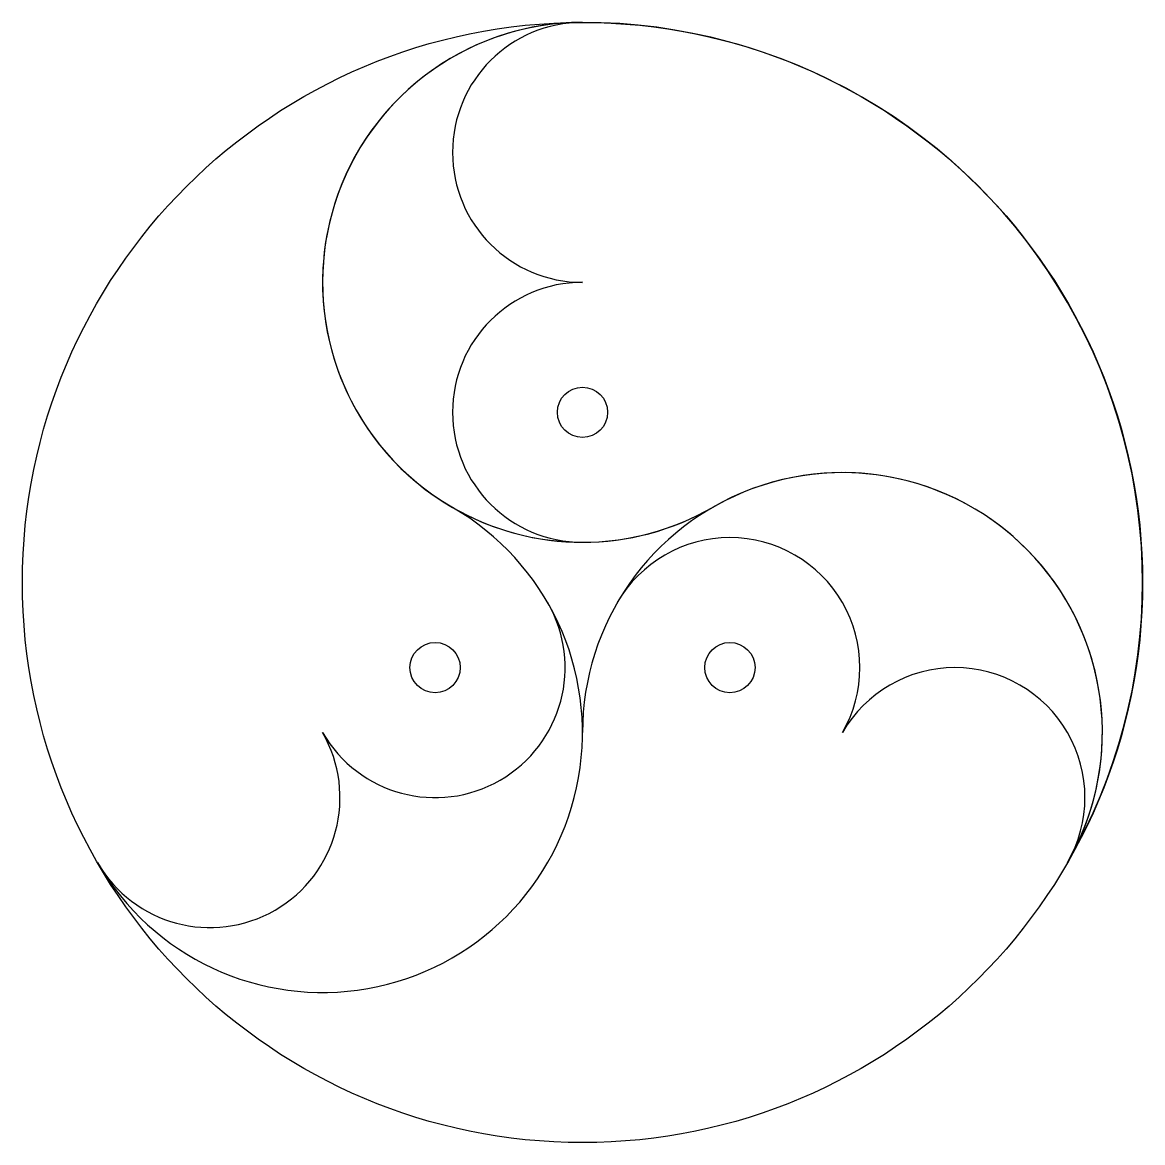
# Model space of a CAD drawing. Extents: x -12.5 to 12.5, y -12.5 to 12.5.
import ezdxf

# ---------------------------------------------------------------- set-up
doc = ezdxf.new("R2010")
doc.units = 0
doc.layers.add('MODELSKETCH_VISIBLE', color=7, linetype='CONTINUOUS')

msp = doc.modelspace()

# ---------------------------------------------------------------- linework, layer by layer
at = {"layer": 'MODELSKETCH_VISIBLE'}
for centre, radius in [((0, 0), 12.5), ((0, 3.798), 0.561), ((-3.289, -1.899), 0.561), ((3.289, -1.899), 0.561)]:
    msp.add_circle(centre, radius, dxfattribs=at)
for centre, radius, start, end in [((0, 6.699), 5.801, 90, 240), ((0, 0), 12.5, 330, 90), ((0, 6.699), 5.801, 90, 300), ((0, 9.599), 2.901, 90, 270), ((0, 3.798), 2.901, 90, 270), ((5.801, -3.349), 5.801, 330, 180), ((5.801, -3.349), 5.801, 330, 120), ((-5.801, -3.349), 5.801, 210, 60), ((0, 6.699), 5.801, 240, 300), ((3.289, -1.899), 2.901, 330, 150), ((-3.289, -1.899), 2.901, 210, 30), ((8.313, -4.8), 2.901, 330, 150), ((-8.313, -4.8), 2.901, 210, 30)]:
    msp.add_arc(centre, radius, start, end, dxfattribs=at)

doc.saveas('drawing.dxf')
